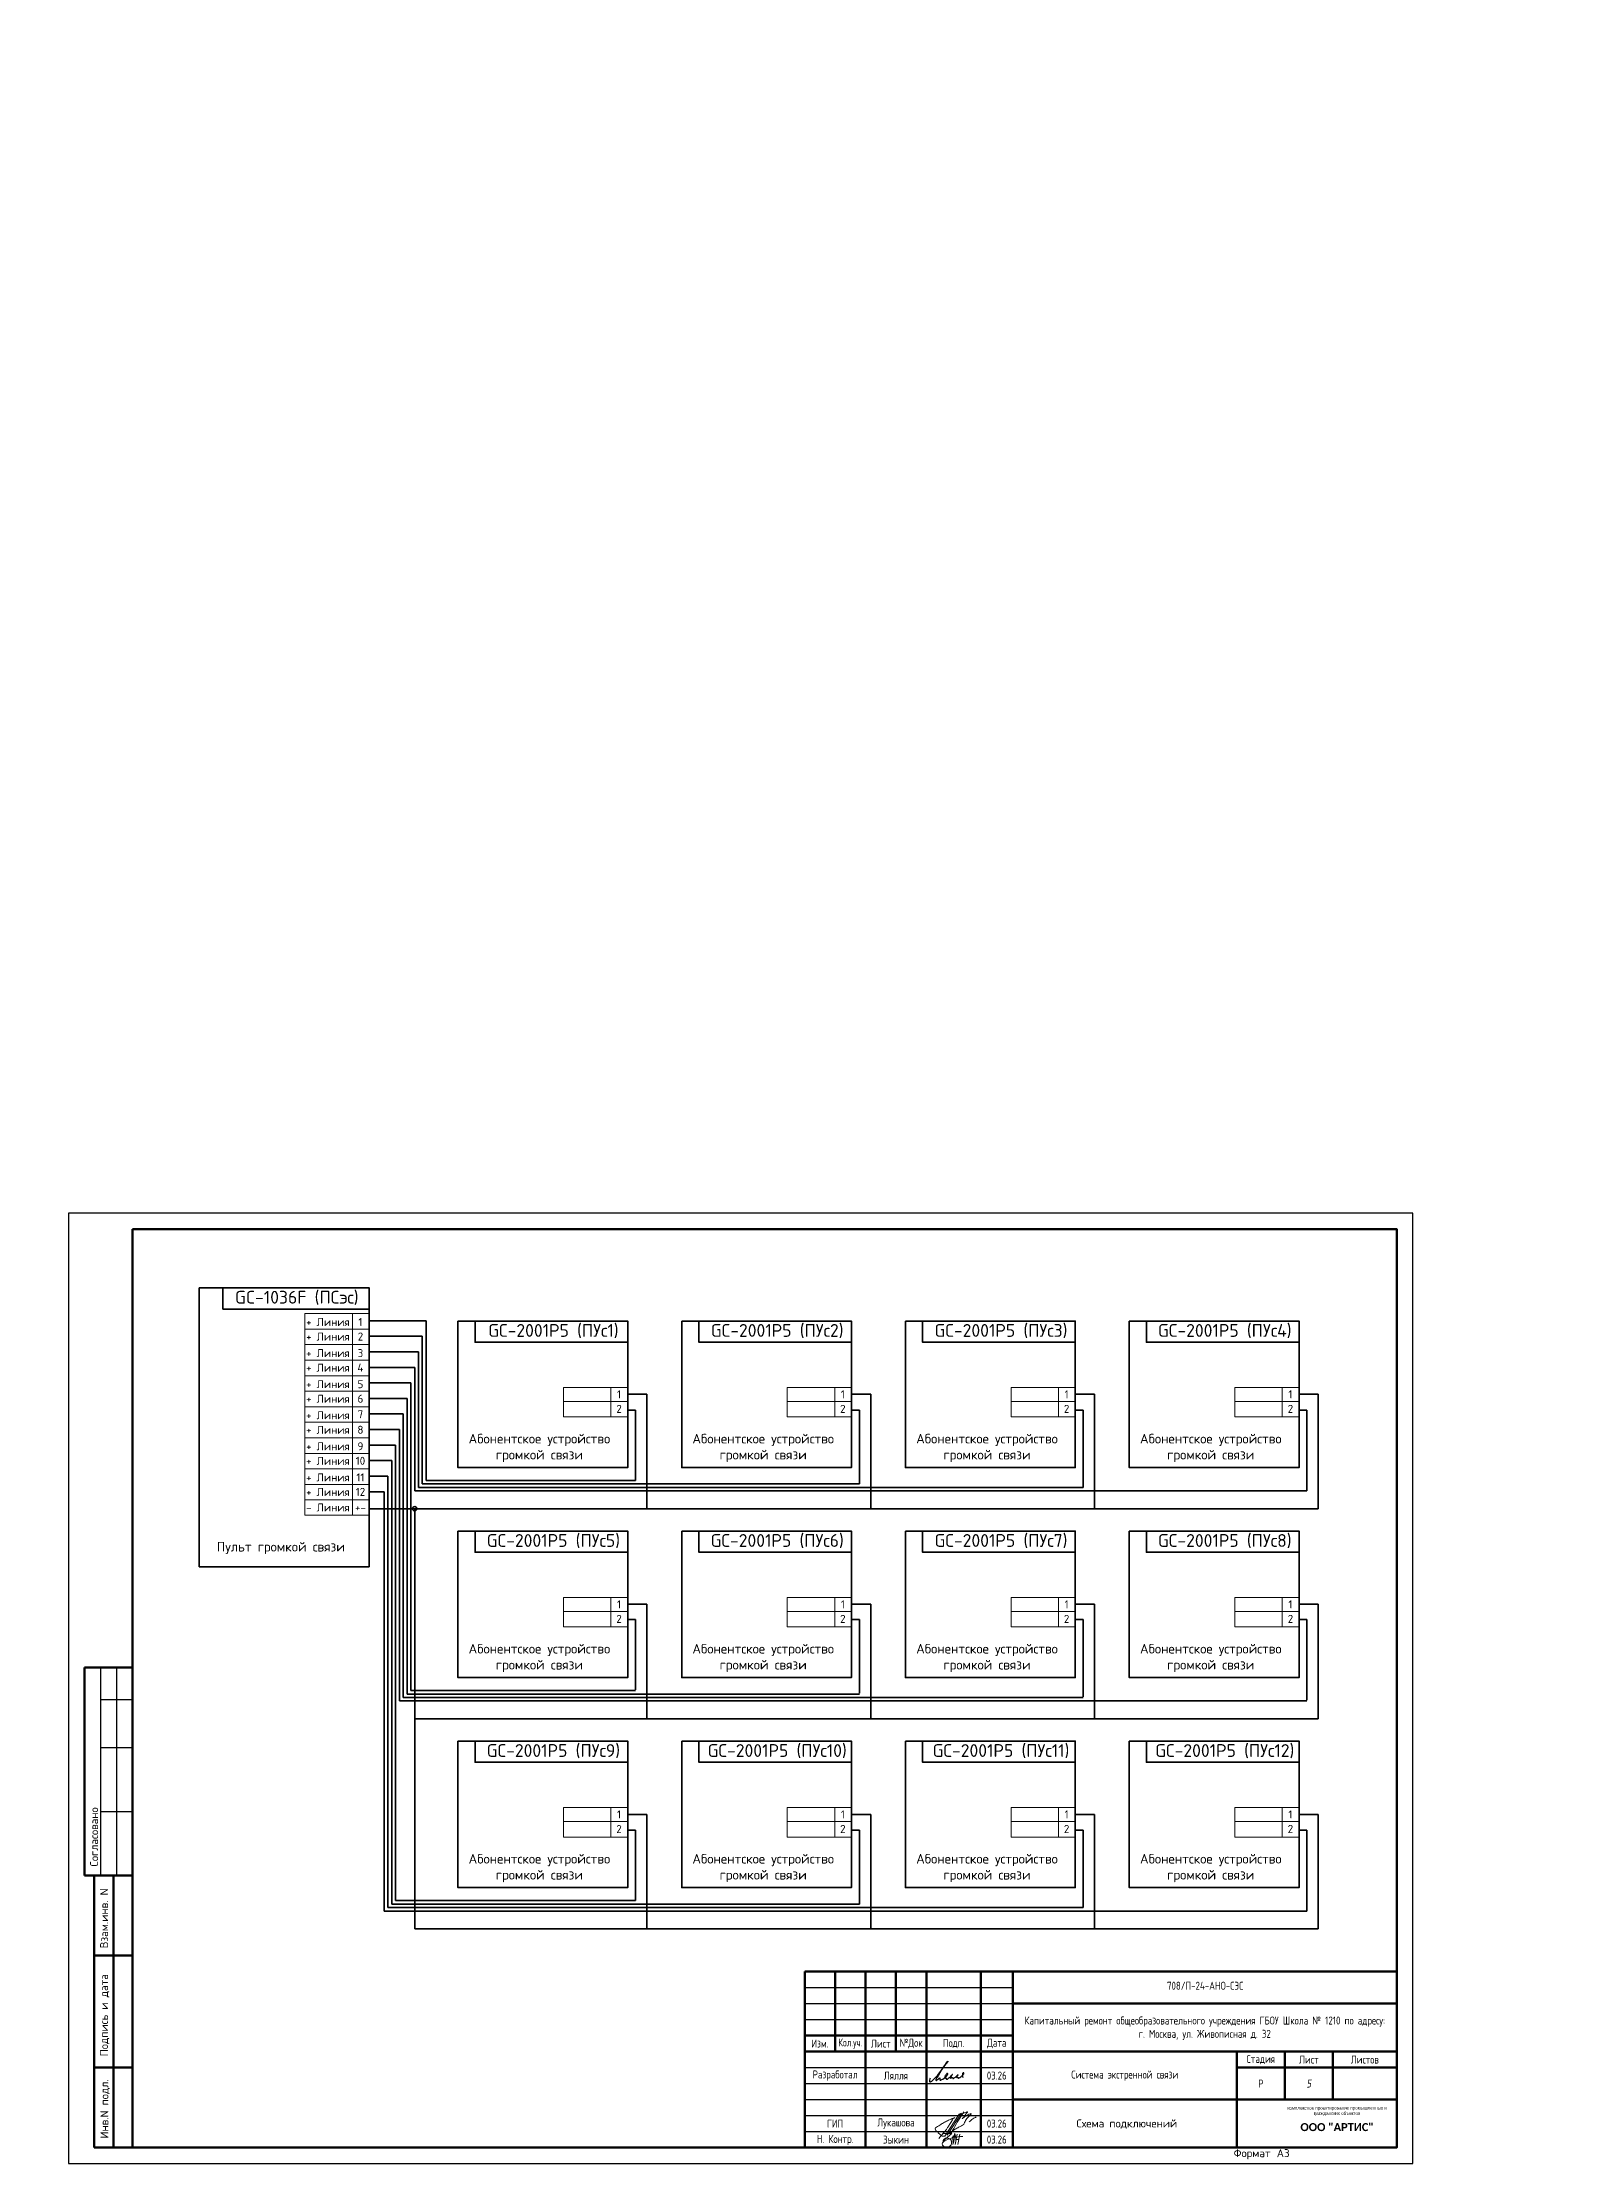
# Model space of a CAD drawing. Header units: millimetres. Extents: x -586848 to 520591, y -385801 to 675781.
# Drawn here: x 160552 to 207958, y -172774 to -106496 of the extents above; entities that cross this region are included whole.
import ezdxf
from ezdxf import colors
from ezdxf.entities.mleader import LeaderData, LeaderLine
from ezdxf.enums import TextEntityAlignment as Align
from ezdxf.math import Vec2, Vec3

# ---------------------------------------------------------------- set-up
doc = ezdxf.new("R2010")
doc.units = ezdxf.units.MM
for name, color, linetype in [('__НАДПИСИ', 7, 'Continuous'), ('TEXT1', 7, 'Continuous'), ('Основная', 7, 'Continuous'), ('стена', 20, 'Continuous'), ('Штампы', 7, 'Continuous')]:
    doc.layers.add(name, color=color, linetype=linetype)
for name, color, linetype, lineweight in [('__ФОРМАТ', 7, 'Continuous', 40), ('E-Безопасность-G', 153, 'Continuous', 35), ('RC-Выноски', 7, 'Continuous', 0), ('Подписи', 7, 'Continuous', 13)]:
    doc.layers.add(name, color=color, linetype=linetype, lineweight=lineweight)
doc.layers.add('ОФ_подписи', color=5, linetype='Continuous', lineweight=13, true_color=0x0000ff)
doc.styles.add('GOST 2.304 type A', font='', dxfattribs={"height": 250})
doc.styles.add('ICOCPEUR', font='isocpeur.ttf', dxfattribs={"height": 250})
doc.styles.add('ISOCPEUR', font='isocpeur.ttf', dxfattribs={"width": 0.9, "height": 350})
doc.styles.add('RubezhCAD', font='', dxfattribs={"oblique": 10})
doc.styles.add('XREF1$0$Standard', font='isocpeur.ttf')
doc.styles.add('ГОСТ 2.304', font='')
doc.styles.get('GOST 2.304 type A').set_extended_font_data('GOST 2.304 type A')
doc.styles.get('RubezhCAD').set_extended_font_data('GOST type A')
doc.styles.get('ГОСТ 2.304').set_extended_font_data('GOST 2.304 type A')

# ---------------------------------------------------------------- blocks, each defined once
blk = doc.blocks.new('П_Зыкин')
at = {"layer": 'ОФ_подписи', "color": 5, "ltscale": 100, "transparency": 33554687}
for p, q in [((142, 249), (62, -174)), ((102, 37), (218, 37)), ((258, 249), (178, -174))]:
    blk.add_line(p, q, dxfattribs=at)
blk.add_lwpolyline([(-462, 273), (-74, 273), (-446, -30)], dxfattribs=at)
for centre, radius, start, end in [((-271, -94), 186, 314.23929, 159.93483), ((345, -1372), 1523, 88.87583, 117.8788), ((1109, -252), 1204, 158.75935, 174.23097), ((-1024, 224), 1068, 337.81444, 2.88593), ((-849, 72), 852, 342.83077, 7.48151), ((-9, 182), 4.48, 8.96906, 155.65511), ((-643, 22), 732, 344.4555, 20.46196), ((-318, -169), 151, 108.7568, 173.42509), ((-287, -115), 185, 191.53585, 322.35119)]:
    blk.add_arc(centre, radius, start, end, dxfattribs=at)
blk = doc.blocks.new('П_Лукашова')
at = {"layer": 'ОФ_подписи', "color": 5}
for p, q in [((221, 339), (-221, -339)), ((286, 371), (-156, -307)), ((283, 370), (218, 338))]:
    blk.add_line(p, q, dxfattribs=at)
for points in [[(-221, -339), (-276, -344), (-368, -289), (-446, -221), (-505, -166), (-522, -116), (-412, -16), (-295, 56), (-173, 120), (-49, 179), (33, 216), (87, 237), (52, 221), (11, 167), (-59, 51), (-126, -52), (-177, -132), (-256, -231), (-409, -409)], [(360, 20), (294, -18), (203, -65), (91, -124), (-73, -248)], [(366, 415), (236, 213), (85, -37), (-50, -300)], [(221, 301), (344, 360), (434, 401), (475, 416), (464, 395), (420, 336), (342, 232), (310, 203), (337, 221), (420, 283), (490, 322), (558, 352), (576, 358), (491, 240), (403, 113), (374, 49), (360, 20)], [(530, 102), (646, 199), (748, 254)]]:
    blk.add_spline(points, degree=3, dxfattribs=at)
blk = doc.blocks.new('штамп')
at = {"layer": '__ФОРМАТ', "linetype": 'Continuous', "lineweight": 50}
for p, q in [((531929, 45357), (531929, 50857)), ((531929, 50857), (550429, 50857)), ((532879, 48357), (532879, 50857)), ((533829, 45357), (533829, 50857)), ((534779, 48357), (534779, 50857)), ((535729, 45357), (535729, 50857)), ((537429, 45357), (537429, 50857)), ((538429, 45357), (538429, 50857)), ((550429, 45357), (550429, 50857)), ((538429, 49857), (550429, 49857)), ((531929, 48857), (538429, 48857)), ((531929, 48357), (550429, 48357)), ((545429, 45357), (545429, 48357)), ((545429, 47857), (550429, 47857)), ((546929, 46857), (546929, 48357)), ((548429, 46857), (548429, 48357)), ((538429, 46857), (550429, 46857)), ((531929, 45357), (550429, 45357))]:
    blk.add_line(p, q, dxfattribs=at)
at = {"layer": '__ФОРМАТ', "linetype": 'Continuous', "lineweight": -2}
for p, q in [((531929, 50357), (538429, 50357)), ((531929, 49857), (538429, 49857)), ((531929, 49357), (538429, 49357)), ((531929, 48857), (538429, 48857)), ((531929, 47857), (538429, 47857)), ((531929, 47357), (538429, 47357)), ((531929, 46857), (538429, 46857)), ((538429, 46857), (550429, 46857)), ((531929, 46357), (538429, 46357)), ((531929, 45857), (538429, 45857))]:
    blk.add_line(p, q, dxfattribs=at)
at = {"layer": 'Подписи', "color": 5, "lineweight": 25}
blk.add_lwpolyline([(535847, 47525), (535833, 47500), (535823, 47461), (535824, 47440), (535829, 47423), (535840, 47414), (535857, 47413), (535876, 47421), (535897, 47435), (535917, 47454), (536005, 47539), (536088, 47624), (536142, 47690), (536203, 47776), (536266, 47874), (536323, 47953), (536362, 48009), (536395, 48059), (536405, 48060), (536397, 48045), (536295, 47925), (536205, 47790), (536095, 47603), (536059, 47544), (536038, 47506), (536029, 47485), (536027, 47473), (536027, 47462), (536031, 47457), (536037, 47454), (536045, 47456), (536057, 47466), (536072, 47479), (536107, 47506), (536133, 47525), (536147, 47532), (536152, 47532), (536153, 47529), (536150, 47520), (536147, 47504), (536146, 47491), (536148, 47479), (536150, 47471), (536157, 47465), (536166, 47462), (536178, 47464), (536189, 47469), (536215, 47480), (536240, 47498), (536281, 47529), (536306, 47550), (536324, 47567), (536342, 47582), (536372, 47609), (536388, 47629), (536397, 47646), (536399, 47657), (536398, 47666), (536393, 47671), (536383, 47671), (536372, 47667), (536356, 47653), (536336, 47632), (536323, 47612), (536313, 47599), (536309, 47587), (536310, 47579), (536315, 47575), (536326, 47579), (536335, 47585), (536344, 47592), (536348, 47595), (536352, 47596), (536354, 47595), (536355, 47592), (536349, 47583), (536342, 47575), (536334, 47561), (536326, 47547), (536322, 47538), (536320, 47531), (536321, 47523), (536325, 47519), (536328, 47519), (536333, 47524), (536338, 47527), (536344, 47526), (536346, 47520), (536351, 47508), (536355, 47498), (536359, 47493), (536366, 47491), (536375, 47491), (536385, 47497), (536412, 47513), (536436, 47532), (536466, 47559), (536491, 47583), (536517, 47607), (536529, 47621), (536545, 47642), (536547, 47643), (536546, 47644), (536543, 47644), (536541, 47642), (536538, 47637), (536499, 47577), (536491, 47558), (536482, 47544), (536480, 47535), (536479, 47529), (536481, 47524), (536483, 47522), (536489, 47523), (536494, 47526), (536502, 47532), (536512, 47539), (536522, 47544), (536530, 47548), (536541, 47549), (536547, 47546), (536550, 47541), (536551, 47531), (536552, 47525), (536553, 47521), (536558, 47517), (536562, 47515), (536568, 47515), (536575, 47517), (536583, 47523), (536596, 47533), (536617, 47547), (536636, 47561), (536659, 47583), (536688, 47609), (536702, 47620), (536713, 47630), (536721, 47636), (536727, 47641), (536727, 47643), (536726, 47644), (536723, 47643), (536720, 47638), (536715, 47629), (536693, 47594), (536681, 47575), (536676, 47566), (536674, 47557), (536677, 47551), (536679, 47547), (536684, 47546), (536689, 47549), (536695, 47552), (536700, 47554), (536709, 47554), (536716, 47551), (536717, 47545), (536719, 47535), (536721, 47527), (536725, 47524), (536731, 47520), (536741, 47523), (536747, 47528), (536757, 47534), (536779, 47550), (536809, 47572), (536842, 47600), (536865, 47623), (536880, 47642), (536895, 47664), (536899, 47675), (536901, 47684), (536898, 47689), (536891, 47693), (536881, 47689), (536873, 47682), (536862, 47668), (536856, 47654), (536855, 47638), (536856, 47622), (536856, 47598), (536858, 47583), (536860, 47572), (536864, 47560), (536871, 47551)], dxfattribs=at)
at = {"layer": 'ОФ_подписи'}
for name, p, xscale, yscale, zscale in [('П_Лукашова', (536533, 46057), 1.010226427429054, 1.010226427429054, 1.010226427429054), ('П_Зыкин', (536581, 45585), 0.7621923841183493, 0.7621923841183493, 0.7621923841183493)]:
    blk.add_blockref(name, p, dxfattribs=dict(at, xscale=xscale, yscale=yscale, zscale=zscale))
at = {"transparency": 33554687, "attachment_point": 5, "style": 'ГОСТ 2.304'}
for s, insert, char_height, width in [('{\\fArial|b0|i0|c204|p34;комплексное проектирование промышленных и гражданских объектов}', (548563, 46495), 100, 3372.21), ('{\\fCorbel Light|b1|i0|c204|p34;ООО "АРТИС"}', (548563, 45995), 250, 4171.2)]:
    blk.add_mtext(s, dxfattribs=dict(at, insert=insert, char_height=char_height, width=width))
at = {"layer": '__НАДПИСИ', "lineweight": 9, "ltscale": 2, "style": 'ISOCPEUR', "flags": 1}
blk.add_attdef('NOTATION', (548864, 51134), '', height=250, dxfattribs=at)
at = {"layer": '__НАДПИСИ', "lineweight": 9, "ltscale": 2, "style": 'RubezhCAD', "oblique": 10}
blk.add_attdef('SHEET', text='', height=250, dxfattribs=at).set_placement((547679, 47357), align=Align.MIDDLE_CENTER)
at = {"layer": '__ФОРМАТ', "color": 7, "linetype": 'Continuous', "lineweight": 20, "char_height": 250, "attachment_point": 5, "style": 'GOST 2.304 type A'}
for s, insert, width in [('Капитальный ремонт общеобразовательного учреждения ГБОУ Школа № 1210 по адресу:      \\Pг. Москва, ул. Живописная д. 32', (544429, 49085), 12000), ('\\pi-7.5,l7.5,t7.5;{\\W0.9;\\C256;Кол.уч.}', (533354, 48607), 950)]:
    blk.add_mtext(s, dxfattribs=dict(at, insert=insert, width=width))
at = {"layer": '__ФОРМАТ', "color": 7, "linetype": 'Continuous', "lineweight": 20, "char_height": 250, "attachment_point": 5, "line_spacing_factor": 1.2, "style": 'GOST 2.304 type A'}
for s, insert, width in [('\\pi-7.5,l7.5,t7.5;{\\C256;Изм.}', (532404, 48607), 950), ('\\pi-7.5,l7.5,t7.5;{\\C256;Лист}', (534304, 48607), 950), ('\\pi-7.5,l7.5,t7.5;{\\C256;№Док}', (535254, 48607), 950), ('\\pi-7.5,l7.5,t7.5;{\\C256;Подп.}', (536584, 48607), 1710.72), ('\\pi-7.5,l7.5,t7.5;{\\C256;Дата}', (537929, 48607), 1000), ('\\pi-7.5,l7.5,t7.5;{\\C256;Разработал}', (532879, 47607), 1900), ('{\\C256;Лялля}', (534779, 47607), 1900), ('{\\C256;03.26}', (537929, 47607), 1000), ('\\pi-7.5,l7.5,t7.5;{\\C256;Стадия}', (546179, 48107), 1500), ('\\pi-7.5,l7.5,t7.5;{\\C256;Лист}', (547679, 48107), 1500), ('\\pi-7.5,l7.5,t7.5;{\\C256;Листов}', (549429, 48107), 2000), ('\\pi-750,l750,t750;{\\C256;Р}', (546179, 47357), 1500), ('{\\C256;Н. Контр. }', (532879, 45592), 1900), ('\\pi-7.5,l7.5,t7.5;{\\C256;ГИП}', (532879, 46107), 1900), ('{\\C256;Лукашова}', (534779, 46107), 1900), ('\\pi-750,l750,t750;{\\C256;Зыкин}', (534779, 45607), 1900), ('{\\C256;03.26}', (537929, 46107), 1000), ('{\\C256;03.26}', (537929, 45607), 1000)]:
    blk.add_mtext(s, dxfattribs=dict(at, insert=insert, width=width))
at = {"layer": '__ФОРМАТ', "color": 7, "linetype": 'Continuous', "lineweight": 20, "insert": (541929, 47427), "char_height": 250, "attachment_point": 5, "line_spacing_factor": 0.85, "style": 'GOST 2.304 type A'}
blk.add_mtext('Система экстренной связи \\P ', dxfattribs=at)
at = {"layer": 'стена', "color": 18, "true_color": 0x000000, "insert": (543249, 50539), "char_height": 250, "width": 3851.47, "attachment_point": 1, "style": 'GOST 2.304 type A'}
blk.add_mtext('708/П-24-АНО-СЭС', dxfattribs=at)
blk = doc.blocks.new('*U1042')
at = {"lineweight": 50}
for p, q in [((5, 155), (20, 155)), ((5, 155), (5, 90)), ((5, 90), (20, 90)), ((8, 5), (8, 90)), ((14, 5), (14, 90)), ((8, 65), (20, 65)), ((8, 30), (20, 30)), ((8, 5), (20, 5))]:
    blk.add_line(p, q, dxfattribs=at)
for p, q in [((10, 155), (10, 90)), ((15, 155), (15, 90)), ((10, 145), (20, 145)), ((10, 130), (20, 130)), ((10, 110), (20, 110))]:
    blk.add_line(p, q)
blk.add_lwpolyline([(0, 0), (420, 0), (420, 297), (0, 297)], close=True)
blk.add_lwpolyline([(20, 292), (415, 292), (415, 5), (20, 5)], close=True, dxfattribs=at)
at = {"style": 'XREF1$0$Standard'}
for s, p in [('Согласовано', (7.95, 102.07)), ('Взам.инв. N', (11.07, 76.61)), ('Подпись и дата', (11.04, 46.36)), ('Инв.N подл.', (11.17, 17.07))]:
    blk.add_text(s, height=2.5, rotation=90, dxfattribs=at).set_placement(p, align=Align.MIDDLE_CENTER)
blk.add_text('Формат', height=2.5, dxfattribs=at).set_placement((364.02, 2))
blk.add_text('А3', height=2.5, dxfattribs=at).set_placement((381.51, 2), align=Align.RIGHT)
for tag, p in [('СОГЛАСОВАНО_ДАТА2', (14.37, 145.56)), ('СОГЛАСОВАНО_ДАТА3', (19.37, 145.56)), ('СОГЛАСОВАНО_ФАМИЛИЯ2', (14.37, 110.56)), ('СОГЛАСОВАНО_ФАМИЛИЯ3', (19.37, 110.56)), ('СОГЛАСОВАНО_ДОЛЖНОСТЬ2', (14.37, 90.56)), ('СОГЛАСОВАНО_ДОЛЖНОСТЬ3', (19.37, 90.56))]:
    blk.add_attdef(tag, p, '', height=2.5, rotation=90, dxfattribs=at)
for tag, p in [('ВЗАМ_ИНВ_НОМЕР', (19.37, 77.5)), ('ИНВ_N_ПОДЛ', (19.37, 17.5))]:
    blk.add_attdef(tag, text='', height=2.5, rotation=90, dxfattribs=at).set_placement(p, align=Align.CENTER)
blk.add_attdef('ИНВ_ДАТА', text='', height=2.5, rotation=90, dxfattribs=at).set_placement((19.37, 63.83), align=Align.RIGHT)

msp = doc.modelspace()

# ---------------------------------------------------------------- linework, layer by layer
at = {"layer": 'E-Безопасность-G', "color": 0, "lineweight": 15}
for p, q in [((170236, -146213.8), (170236, -147184.8)), ((168751.9, -146699.3), (170759.1, -146699.3)), ((168751.9, -147670.2), (170759.1, -147670.2)), ((170236, -147184.8), (170236, -148155.7)), ((170236, -148155.7), (170236, -149126.6)), ((168751.9, -148641.1), (170759.1, -148641.1)), ((176832, -148958.7), (178839.2, -148958.7)), ((178316.1, -148521.5), (178316.1, -149444.1)), ((183824.8, -148958.7), (185832, -148958.7)), ((185308.9, -148521.5), (185308.9, -149444.1)), ((190817.6, -148958.7), (192824.8, -148958.7)), ((192301.7, -148521.5), (192301.7, -149444.1)), ((197810.4, -148958.7), (199817.6, -148958.7)), ((199294.4, -148521.5), (199294.4, -149444.1)), ((168751.9, -149612), (170759.1, -149612)), ((170236, -149126.6), (170236, -150097.5)), ((170236, -150097.5), (170236, -151068.4)), ((168751.9, -150582.9), (170759.1, -150582.9)), ((170236, -151068.4), (170236, -152039.3)), ((168751.9, -151553.9), (170759.1, -151553.9)), ((168751.9, -152039.3), (168751.9, -152512)), ((170236, -152039.3), (170236, -152512)), ((170759.1, -152512), (168751.9, -152512)), ((178316.1, -155084.8), (178316.1, -156007.4)), ((185308.9, -155084.8), (185308.9, -156007.4)), ((192301.7, -155084.8), (192301.7, -156007.4)), ((199294.4, -155084.8), (199294.4, -156007.4)), ((176832, -155522), (178839.2, -155522)), ((183824.8, -155522), (185832, -155522)), ((190817.6, -155522), (192824.8, -155522)), ((197810.4, -155522), (199817.6, -155522)), ((178316.1, -161648.1), (178316.1, -162570.7)), ((185308.9, -161648.1), (185308.9, -162570.7)), ((192301.7, -161648.1), (192301.7, -162570.7)), ((199294.4, -161648.1), (199294.4, -162570.7)), ((176832, -162085.2), (178839.2, -162085.2)), ((183824.8, -162085.2), (185832, -162085.2)), ((190817.6, -162085.2), (192824.8, -162085.2)), ((197810.4, -162085.2), (199817.6, -162085.2))]:
    msp.add_line(p, q, dxfattribs=at)
at = {"layer": 'E-Безопасность-G', "color": 0}
for p, q in [((170759.1, -146439.8), (172542.2, -146439.8)), ((172542.2, -151430.9), (172542.2, -146439.8)), ((170759.1, -146925.2), (172422.8, -146925.2)), ((172422.8, -151539.2), (172422.8, -146925.2)), ((170759.1, -147410.7), (172303.4, -147410.7)), ((172303.4, -151647.6), (172303.4, -147410.7)), ((170759.1, -147896.2), (172184, -147896.2)), ((170759.1, -148381.6), (172064.6, -148381.6)), ((172064.6, -157994.2), (172064.6, -148381.6)), ((172184, -151755.9), (172184, -147896.2)), ((170759.1, -148867.1), (171945.2, -148867.1)), ((171945.2, -158102.5), (171945.2, -148867.1)), ((178839.2, -148736.8), (179439.9, -148736.8)), ((179439.9, -148736.8), (179439.9, -152313)), ((185832, -148736.8), (186432.7, -148736.8)), ((186432.7, -148736.8), (186432.7, -152313)), ((192824.8, -148736.8), (193425.5, -148736.8)), ((193425.5, -148736.8), (193425.5, -152313)), ((199817.6, -148736.8), (200418.3, -148736.8)), ((200418.3, -148736.8), (200418.3, -152313)), ((170759.1, -149352.5), (171825.8, -149352.5)), ((171825.8, -158210.8), (171825.8, -149352.5)), ((178839.2, -149231.2), (179086.8, -149231.2)), ((179086.8, -149231.2), (179086.8, -151430.9)), ((185832, -149231.2), (186079.6, -149231.2)), ((186079.6, -149231.2), (186079.6, -151539.2)), ((192824.8, -149231.2), (193072.4, -149231.2)), ((193072.4, -149231.2), (193072.4, -151647.6)), ((199817.6, -149231.2), (200065.2, -149231.2)), ((200065.2, -149231.2), (200065.2, -151755.9)), ((170759.1, -149838), (171706.4, -149838)), ((170759.1, -150323.4), (171587, -150323.4)), ((171587, -164557.5), (171587, -150323.4)), ((171706.4, -158319.2), (171706.4, -149838)), ((170759.1, -150808.9), (171467.7, -150808.9)), ((171467.7, -164665.8), (171467.7, -150808.9)), ((170759.1, -151294.4), (171348.3, -151294.4)), ((171348.3, -164774.1), (171348.3, -151294.4)), ((200065.2, -151755.9), (172184, -151755.9)), ((193072.4, -151647.6), (172303.4, -151647.6)), ((186079.6, -151539.2), (172422.8, -151539.2)), ((179086.8, -151430.9), (172542.2, -151430.9)), ((170759.1, -151779.8), (171228.9, -151779.8)), ((170759.1, -152313), (172184, -152313)), ((171228.9, -164882.4), (171228.9, -151779.8)), ((172184, -152313), (172184, -165439.5)), ((200418.3, -152313), (172184, -152313)), ((172184, -152313), (172184, -152313)), ((178839.2, -155300.1), (179439.9, -155300.1)), ((179439.9, -155300.1), (179439.9, -158876.2)), ((185832, -155300.1), (186432.7, -155300.1)), ((186432.7, -155300.1), (186432.7, -158876.2)), ((192824.8, -155300.1), (193425.5, -155300.1)), ((193425.5, -155300.1), (193425.5, -158876.2)), ((199817.6, -155300.1), (200418.3, -155300.1)), ((200418.3, -155300.1), (200418.3, -158876.2)), ((178839.2, -155770.4), (179086.8, -155770.4)), ((179086.8, -155770.4), (179086.8, -157970.1)), ((185832, -155770.4), (186079.6, -155770.4)), ((186079.6, -155770.4), (186079.6, -158078.4)), ((192824.8, -155770.4), (193072.4, -155770.4)), ((193072.4, -155770.4), (193072.4, -158186.7)), ((199817.6, -155770.4), (200065.2, -155770.4)), ((200065.2, -155770.4), (200065.2, -158295)), ((200065.2, -158319.2), (171706.4, -158319.2)), ((193072.4, -158210.8), (171825.8, -158210.8)), ((186079.6, -158102.5), (171945.2, -158102.5)), ((179086.8, -157994.2), (172064.6, -157994.2)), ((200418.3, -158876.2), (172184, -158876.2)), ((178839.2, -161863.4), (179439.9, -161863.4)), ((178839.2, -162357.8), (179086.8, -162357.8)), ((179086.8, -162357.8), (179086.8, -164557.5)), ((179439.9, -161863.4), (179439.9, -165439.5)), ((185832, -161863.4), (186432.7, -161863.4)), ((185832, -162357.8), (186079.6, -162357.8)), ((186079.6, -162357.8), (186079.6, -164665.8)), ((186432.7, -161863.4), (186432.7, -165439.5)), ((192824.8, -161863.4), (193425.5, -161863.4)), ((192824.8, -162357.8), (193072.4, -162357.8)), ((193072.4, -162357.8), (193072.4, -164774.1)), ((193425.5, -161863.4), (193425.5, -165439.5)), ((199817.6, -161863.4), (200418.3, -161863.4)), ((199817.6, -162357.8), (200065.2, -162357.8)), ((200065.2, -162357.8), (200065.2, -164882.4)), ((200418.3, -161863.4), (200418.3, -165439.5)), ((200065.2, -164882.4), (171228.9, -164882.4)), ((193072.4, -164774.1), (171348.3, -164774.1)), ((186079.6, -164665.8), (171467.7, -164665.8)), ((179086.8, -164557.5), (171587, -164557.5)), ((172184, -165439.5), (200418.3, -165439.5))]:
    msp.add_line(p, q, dxfattribs=at)
for points in [[(165454.3, -145409.4), (170759.1, -145409.4), (170759.1, -154127.1), (165454.3, -154127.1)], [(166193.1, -145409.4), (170759.1, -145409.4), (170759.1, -146072.5), (166193.1, -146072.5)], [(173534.4, -146447.1), (178839.2, -146447.1), (178839.2, -151026.6), (173534.4, -151026.6)], [(174069.9, -146447.1), (178839.2, -146447.1), (178839.2, -147110.1), (174069.9, -147110.1)], [(180527.2, -146447.1), (185832, -146447.1), (185832, -151026.6), (180527.2, -151026.6)], [(181062.7, -146447.1), (185832, -146447.1), (185832, -147110.1), (181062.7, -147110.1)], [(187519.9, -146447.1), (192824.8, -146447.1), (192824.8, -151026.6), (187519.9, -151026.6)], [(188055.5, -146447.1), (192824.8, -146447.1), (192824.8, -147110.1), (188055.5, -147110.1)], [(194512.7, -146447.1), (199817.6, -146447.1), (199817.6, -151026.6), (194512.7, -151026.6)], [(195048.3, -146447.1), (199817.6, -146447.1), (199817.6, -147110.1), (195048.3, -147110.1)], [(173534.4, -153010.4), (178839.2, -153010.4), (178839.2, -157589.9), (173534.4, -157589.9)], [(174069.9, -153010.4), (178839.2, -153010.4), (178839.2, -153673.4), (174069.9, -153673.4)], [(180527.2, -153010.4), (185832, -153010.4), (185832, -157589.9), (180527.2, -157589.9)], [(181062.7, -153010.4), (185832, -153010.4), (185832, -153673.4), (181062.7, -153673.4)], [(187519.9, -153010.4), (192824.8, -153010.4), (192824.8, -157589.9), (187519.9, -157589.9)], [(188055.5, -153010.4), (192824.8, -153010.4), (192824.8, -153673.4), (188055.5, -153673.4)], [(194512.7, -153010.4), (199817.6, -153010.4), (199817.6, -157589.9), (194512.7, -157589.9)], [(195048.3, -153010.4), (199817.6, -153010.4), (199817.6, -153673.4), (195048.3, -153673.4)], [(173534.4, -159573.6), (178839.2, -159573.6), (178839.2, -164153.2), (173534.4, -164153.2)], [(174069.9, -159573.6), (178839.2, -159573.6), (178839.2, -160236.7), (174069.9, -160236.7)], [(180527.2, -159573.6), (185832, -159573.6), (185832, -164153.2), (180527.2, -164153.2)], [(181062.7, -159573.6), (185832, -159573.6), (185832, -160236.7), (181062.7, -160236.7)], [(187519.9, -159573.6), (192824.8, -159573.6), (192824.8, -164153.2), (187519.9, -164153.2)], [(188055.5, -159573.6), (192824.8, -159573.6), (192824.8, -160236.7), (188055.5, -160236.7)], [(194512.7, -159573.6), (199817.6, -159573.6), (199817.6, -164153.2), (194512.7, -164153.2)], [(195048.3, -159573.6), (199817.6, -159573.6), (199817.6, -160236.7), (195048.3, -160236.7)]]:
    msp.add_lwpolyline(points, close=True, dxfattribs=at)
at = {"layer": 'E-Безопасность-G', "color": 0, "lineweight": 15}
for points in [[(168751.9, -146213.8), (170759.1, -146213.8), (170759.1, -147184.8), (168751.9, -147184.8)], [(168751.9, -147184.8), (170759.1, -147184.8), (170759.1, -148155.7), (168751.9, -148155.7)], [(168751.9, -148155.7), (170759.1, -148155.7), (170759.1, -149126.6), (168751.9, -149126.6)], [(176835.1, -148521.5), (178839.2, -148521.5), (178839.2, -149444.1), (176835.1, -149444.1)], [(183827.9, -148521.5), (185832, -148521.5), (185832, -149444.1), (183827.9, -149444.1)], [(190820.7, -148521.5), (192824.8, -148521.5), (192824.8, -149444.1), (190820.7, -149444.1)], [(197813.5, -148521.5), (199817.6, -148521.5), (199817.6, -149444.1), (197813.5, -149444.1)], [(168751.9, -149126.6), (170759.1, -149126.6), (170759.1, -150097.5), (168751.9, -150097.5)], [(168751.9, -150097.5), (170759.1, -150097.5), (170759.1, -151068.4), (168751.9, -151068.4)], [(168751.9, -151068.4), (170759.1, -151068.4), (170759.1, -152039.3), (168751.9, -152039.3)], [(176835.1, -155084.8), (178839.2, -155084.8), (178839.2, -156007.4), (176835.1, -156007.4)], [(183827.9, -155084.8), (185832, -155084.8), (185832, -156007.4), (183827.9, -156007.4)], [(190820.7, -155084.8), (192824.8, -155084.8), (192824.8, -156007.4), (190820.7, -156007.4)], [(197813.5, -155084.8), (199817.6, -155084.8), (199817.6, -156007.4), (197813.5, -156007.4)], [(176835.1, -161648.1), (178839.2, -161648.1), (178839.2, -162570.7), (176835.1, -162570.7)], [(183827.9, -161648.1), (185832, -161648.1), (185832, -162570.7), (183827.9, -162570.7)], [(190820.7, -161648.1), (192824.8, -161648.1), (192824.8, -162570.7), (190820.7, -162570.7)], [(197813.5, -161648.1), (199817.6, -161648.1), (199817.6, -162570.7), (197813.5, -162570.7)]]:
    msp.add_lwpolyline(points, close=True, dxfattribs=at)
at = {"layer": 'E-Безопасность-G', "color": 0}
msp.add_circle((172184, -152313), 68.7, dxfattribs=at)

# ---------------------------------------------------------------- block references
at = {"layer": 'Основная'}
msp.add_blockref('штамп', (-347557, -217631.4), dxfattribs=at)
at = {"layer": 'Штампы', "color": 7, "xscale": 100, "yscale": 100, "zscale": 100}
msp.add_blockref('*U1042', (161371.6, -172774.4), dxfattribs=at)

# ---------------------------------------------------------------- texts
at = {"layer": 'TEXT1', "color": 0, "width": 7000, "attachment_point": 5, "style": 'ICOCPEUR'}
for s, insert, char_height in [('\\A1;GC-1036F (ПСэс)', (168499.7, -145724), 400), ('\\A1;GС-2001P5 (ПУс1)', (176517.8, -146761.6), 400), ('\\A1;GС-2001P5 (ПУс2)', (183510.6, -146761.6), 400), ('\\A1;GС-2001P5 (ПУс3)', (190503.4, -146761.6), 400), ('\\A1;GС-2001P5 (ПУс4)', (197496.2, -146761.6), 400), ('\\A1;Абонентское устройство\\Pгромкой связи', (176080.6, -150414.9), 300), ('\\A1;Абонентское устройство\\Pгромкой связи', (183073.4, -150414.9), 300), ('\\A1;Абонентское устройство\\Pгромкой связи', (190066.1, -150414.9), 300), ('\\A1;Абонентское устройство\\Pгромкой связи', (197058.9, -150414.9), 300), ('\\A1;GС-2001P5 (ПУс5)', (176517.8, -153324.9), 400), ('\\A1;GС-2001P5 (ПУс6)', (183510.6, -153324.9), 400), ('\\A1;GС-2001P5 (ПУс7)', (190503.4, -153324.9), 400), ('\\A1;GС-2001P5 (ПУс8)', (197496.2, -153324.9), 400), ('\\A1;Пульт громкой связи', (168000.5, -153541.2), 300), ('\\A1;Абонентское устройство\\Pгромкой связи', (176080.6, -156978.1), 300), ('\\A1;Абонентское устройство\\Pгромкой связи', (183073.4, -156978.1), 300), ('\\A1;Абонентское устройство\\Pгромкой связи', (190066.1, -156978.1), 300), ('\\A1;Абонентское устройство\\Pгромкой связи', (197058.9, -156978.1), 300), ('\\A1;GС-2001P5 (ПУс9)', (176517.8, -159888.1), 400), ('\\A1;GС-2001P5 (ПУс10)', (183510.6, -159888.1), 400), ('\\A1;GС-2001P5 (ПУс11)', (190503.4, -159888.1), 400), ('\\A1;GС-2001P5 (ПУс12)', (197496.2, -159888.1), 400), ('\\A1;Абонентское устройство\\Pгромкой связи', (176080.6, -163541.4), 300), ('\\A1;Абонентское устройство\\Pгромкой связи', (183073.4, -163541.4), 300), ('\\A1;Абонентское устройство\\Pгромкой связи', (190066.1, -163541.4), 300), ('\\A1;Абонентское устройство\\Pгромкой связи', (197058.9, -163541.4), 300)]:
    msp.add_mtext(s, dxfattribs=dict(at, insert=insert, char_height=char_height))
at = {"layer": 'TEXT1', "color": 0, "lineweight": 15, "char_height": 250, "width": 7000, "attachment_point": 5, "style": 'ICOCPEUR'}
for s, insert in [('\\A1;\\pi-750,l1000,t1000;+ Линия', (169347.8, -146478.9)), ('\\A1;\\pi-750,l1000,t1000;1', (170364.2, -146478.9)), ('\\A1;\\pi-750,l1000,t1000;+ Линия', (169347.8, -146935.8)), ('\\A1;\\pi-750,l1000,t1000;2', (170364.2, -146932.2)), ('\\A1;\\pi-750,l1000,t1000;+ Линия', (169347.8, -147449.9)), ('\\A1;\\pi-750,l1000,t1000;+ Линия', (169347.8, -147906.8)), ('\\A1;\\pi-750,l1000,t1000;4', (170364.2, -147903.1)), ('\\A1;\\pi-750,l1000,t1000;3', (170364.2, -147449.9)), ('\\A1;\\pi-750,l1000,t1000;+ Линия', (169347.8, -148420.8)), ('\\A1;\\pi-750,l1000,t1000;5', (170364.2, -148420.8)), ('\\A1;\\pi-750,l1000,t1000;+ Линия', (169347.8, -148877.7)), ('\\A1;\\pi-750,l1000,t1000;6', (170364.2, -148874)), ('\\A1;\\pi-750,l1000,t1000;2', (178444.2, -149191.6)), ('\\A1;\\pi-750,l1000,t1000;1', (178444.2, -148738.3)), ('\\A1;\\pi-750,l1000,t1000;2', (185437, -149191.6)), ('\\A1;\\pi-750,l1000,t1000;1', (185437, -148738.3)), ('\\A1;\\pi-750,l1000,t1000;2', (192429.8, -149191.6)), ('\\A1;\\pi-750,l1000,t1000;1', (192429.8, -148738.3)), ('\\A1;\\pi-750,l1000,t1000;2', (199422.6, -149191.6)), ('\\A1;\\pi-750,l1000,t1000;1', (199422.6, -148738.3)), ('\\A1;\\pi-750,l1000,t1000;+ Линия', (169347.8, -149391.7)), ('\\A1;\\pi-750,l1000,t1000;+ Линия', (169347.8, -149848.6)), ('\\A1;\\pi-750,l1000,t1000;7', (170364.2, -149359.5)), ('\\A1;\\pi-750,l1000,t1000;8', (170364.2, -149845)), ('\\A1;\\pi-750,l1000,t1000;+ Линия', (169347.8, -150362.6)), ('\\A1;\\pi-750,l1000,t1000;9', (170364.2, -150362.6)), ('\\A1;\\pi-750,l1000,t1000;+ Линия', (169347.8, -150819.5)), ('\\A1;\\pi-750,l1000,t1000;10', (170364.2, -150815.9)), ('\\A1;\\pi-750,l1000,t1000;+ Линия', (169347.8, -151333.5)), ('\\A1;\\pi-750,l1000,t1000;+ Линия', (169347.8, -151790.4)), ('\\A1;\\pi-750,l1000,t1000;12', (170364.2, -151786.8)), ('\\A1;\\pi-750,l1000,t1000;11', (170364.2, -151333.5)), ('\\A1;\\pi-750,l1000,t1000;- Линия', (169347.8, -152273.4)), ('\\A1;\\pi-750,l1000,t1000;+-', (170364.2, -152272.2)), ('\\A1;\\pi-750,l1000,t1000;2', (178444.2, -155754.9)), ('\\A1;\\pi-750,l1000,t1000;1', (178444.2, -155301.6)), ('\\A1;\\pi-750,l1000,t1000;2', (185437, -155754.9)), ('\\A1;\\pi-750,l1000,t1000;1', (185437, -155301.6)), ('\\A1;\\pi-750,l1000,t1000;2', (192429.8, -155754.9)), ('\\A1;\\pi-750,l1000,t1000;1', (192429.8, -155301.6)), ('\\A1;\\pi-750,l1000,t1000;2', (199422.6, -155754.9)), ('\\A1;\\pi-750,l1000,t1000;1', (199422.6, -155301.6)), ('\\A1;\\pi-750,l1000,t1000;2', (178444.2, -162318.2)), ('\\A1;\\pi-750,l1000,t1000;1', (178444.2, -161864.9)), ('\\A1;\\pi-750,l1000,t1000;2', (185437, -162318.2)), ('\\A1;\\pi-750,l1000,t1000;1', (185437, -161864.9)), ('\\A1;\\pi-750,l1000,t1000;2', (192429.8, -162318.2)), ('\\A1;\\pi-750,l1000,t1000;1', (192429.8, -161864.9)), ('\\A1;\\pi-750,l1000,t1000;2', (199422.6, -162318.2)), ('\\A1;\\pi-750,l1000,t1000;1', (199422.6, -161864.9))]:
    msp.add_mtext(s, dxfattribs=dict(at, insert=insert))
at = {"layer": 'TEXT1', "char_height": 250, "attachment_point": 5}
for s, insert, width, style in [('{\\C0;5}', (200121.6, -170274.4), 1500, 'RubezhCAD'), ('\\A1;{\\C0;Схема подключений}', (194436.7, -171539.8), 7000, 'ICOCPEUR')]:
    msp.add_mtext(s, dxfattribs=dict(at, insert=insert, width=width, style=style))

# ---------------------------------------------------------------- leaders
at = {"layer": 'RC-Выноски', "linetype": 'Continuous', "ltscale": 15}
ml = msp.add_multileader_mtext('Standard', dxfattribs=at)
ml.set_content('{\\H0.91667x;РЦ8 - }КПСВВнг(А)-LSLTx 1x2x1,0', color=256, style='RubezhCAD')
ml.set_leader_properties()
ml.build(insert=Vec2(0, 0))
ml.multileader.update_dxf_attribs({"has_text_frame": 1, "text_left_attachment_type": 6, "text_right_attachment_type": 6, "dogleg_length": 2, "arrow_head_size": 400, "scale": 100})
ctx = ml.context
ctx.base_point, ctx.scale, ctx.char_height, ctx.arrow_head_size, ctx.landing_gap_size, ctx.plane_origin = Vec3(-12000.4, -106822.5), 100, 250, 400, 100, Vec3(-539334, -145539)
ctx.left_attachment, ctx.right_attachment = 6, 6
notes = []
notes.append((ctx, [(0, (1, 1, 0), (-12200.4, -106822.5), (1, 0), 200, [(0, [(-13596.3, -108069)], 0, [])])]))
ctx.mtext.insert, ctx.mtext.width, ctx.mtext.flow_direction = Vec3(-11900.4, -106522.5), 5324.915, 5
ml = msp.add_multileader_mtext('Standard', dxfattribs=at)
ml.set_content('{\\H0.91667x;РЦ5 - }КПСВВнг(А)-LSLTx 1x2x1,0', color=256, style='RubezhCAD')
ml.set_leader_properties()
ml.build(insert=Vec2(0, 0))
ml.multileader.update_dxf_attribs({"has_text_frame": 1, "text_left_attachment_type": 6, "text_right_attachment_type": 6, "dogleg_length": 2, "arrow_head_size": 400, "scale": 100})
ctx = ml.context
ctx.base_point, ctx.scale, ctx.char_height, ctx.arrow_head_size, ctx.landing_gap_size, ctx.plane_origin = Vec3(-18243.8, -111377.9), 100, 250, 400, 100, Vec3(-545577.4, -150094.4)
ctx.left_attachment, ctx.right_attachment = 6, 6
notes.append((ctx, [(0, (1, 1, 0), (-18443.8, -111377.9), (1, 0), 200, [(0, [(-19839.7, -112774.5)], 0, [])])]))
ctx.mtext.insert, ctx.mtext.width, ctx.mtext.flow_direction = Vec3(-18143.8, -111077.9), 5324.915, 5
ml = msp.add_multileader_mtext('Standard', dxfattribs=at)
ml.set_content('{\\H0.91667x;РЦ1.1 -  U/UTP Cat.5e 4x2x0.52 нг(А)-LSLTx} ', color=256, style='RubezhCAD')
ml.set_leader_properties()
ml.build(insert=Vec2(0, 0))
ml.multileader.update_dxf_attribs({"has_text_frame": 1, "text_left_attachment_type": 6, "text_right_attachment_type": 6, "dogleg_length": 2, "arrow_head_size": 400, "scale": 100})
ctx = ml.context
ctx.base_point, ctx.scale, ctx.char_height, ctx.arrow_head_size, ctx.landing_gap_size, ctx.plane_origin = Vec3(-10083.4, -146592), 100, 250, 400, 100, Vec3(-544965.2, -182666.5)
ctx.left_attachment, ctx.right_attachment = 6, 6
notes.append((ctx, [(0, (1, 1, 0), (-10283.4, -146592), (1, 0), 200, [(0, [(-11212.6, -145196.4)], 0, [])])]))
ctx.mtext.insert, ctx.mtext.width, ctx.mtext.flow_direction = Vec3(-9983.4, -146296.1), 3715.166, 5
ml = msp.add_multileader_mtext('Standard', dxfattribs=at)
ml.set_content('{\\H0.91667x;РЦ2..12 - }КПСВВнг(А)-LSLTx 1x2x1,0', color=256, style='RubezhCAD')
ml.set_leader_properties()
ml.build(insert=Vec2(0, 0))
ml.multileader.update_dxf_attribs({"has_text_frame": 1, "text_left_attachment_type": 6, "text_right_attachment_type": 6, "dogleg_length": 2, "arrow_head_size": 400, "scale": 100})
ctx = ml.context
ctx.base_point, ctx.scale, ctx.char_height, ctx.arrow_head_size, ctx.landing_gap_size, ctx.plane_origin = Vec3(-18881.5, -147617.5), 100, 250, 400, 100, Vec3(-546509.7, -186334)
ctx.left_attachment, ctx.right_attachment = 6, 6
notes.append((ctx, [(0, (1, 1, 0), (-19081.5, -147617.5), (1, 0), 200, [(0, [(-20066.5, -148864)], 0, [])])]))
ctx.mtext.insert, ctx.mtext.width, ctx.mtext.flow_direction = Vec3(-18781.5, -147317.5), 5324.915, 5
ml = msp.add_multileader_mtext('Standard', dxfattribs=at)
ml.set_content('{\\H0.91667x;РЦ1 - }КПСВВнг(А)-LSLTx 1x2x1,0', color=256, style='RubezhCAD')
ml.set_leader_properties()
ml.build(insert=Vec2(0, 0))
ml.multileader.update_dxf_attribs({"has_text_frame": 1, "text_left_attachment_type": 6, "text_right_attachment_type": 6, "dogleg_length": 2, "arrow_head_size": 400, "scale": 100})
ctx = ml.context
ctx.base_point, ctx.scale, ctx.char_height, ctx.arrow_head_size, ctx.landing_gap_size, ctx.plane_origin = Vec3(-17252.7, -148996.9), 100, 250, 400, 100, Vec3(-544946.4, -187713.4)
ctx.left_attachment, ctx.right_attachment = 6, 6
notes.append((ctx, [(0, (1, 1, 0), (-17452.7, -148996.9), (1, 0), 200, [(0, [(-19502.4, -151339.4)], 0, [])])]))
ctx.mtext.insert, ctx.mtext.width, ctx.mtext.flow_direction = Vec3(-17152.7, -148696.9), 5324.915, 5
for ctx, leaders in notes:
    for number, flags, end, landing, length, lines in leaders:
        leader = LeaderData()
        leader.index, (leader.has_last_leader_line, leader.has_dogleg_vector, leader.attachment_direction) = number, flags
        leader.last_leader_point, leader.dogleg_vector, leader.dogleg_length = Vec3(end), Vec3(landing), length
        for number, points, colour, breaks in lines:
            line = LeaderLine()
            line.index, line.vertices, line.color, line.breaks = number, Vec3.list(points), colors.encode_raw_color(colour), breaks
            leader.lines.append(line)
        ctx.leaders.append(leader)

doc.saveas('drawing.dxf')
